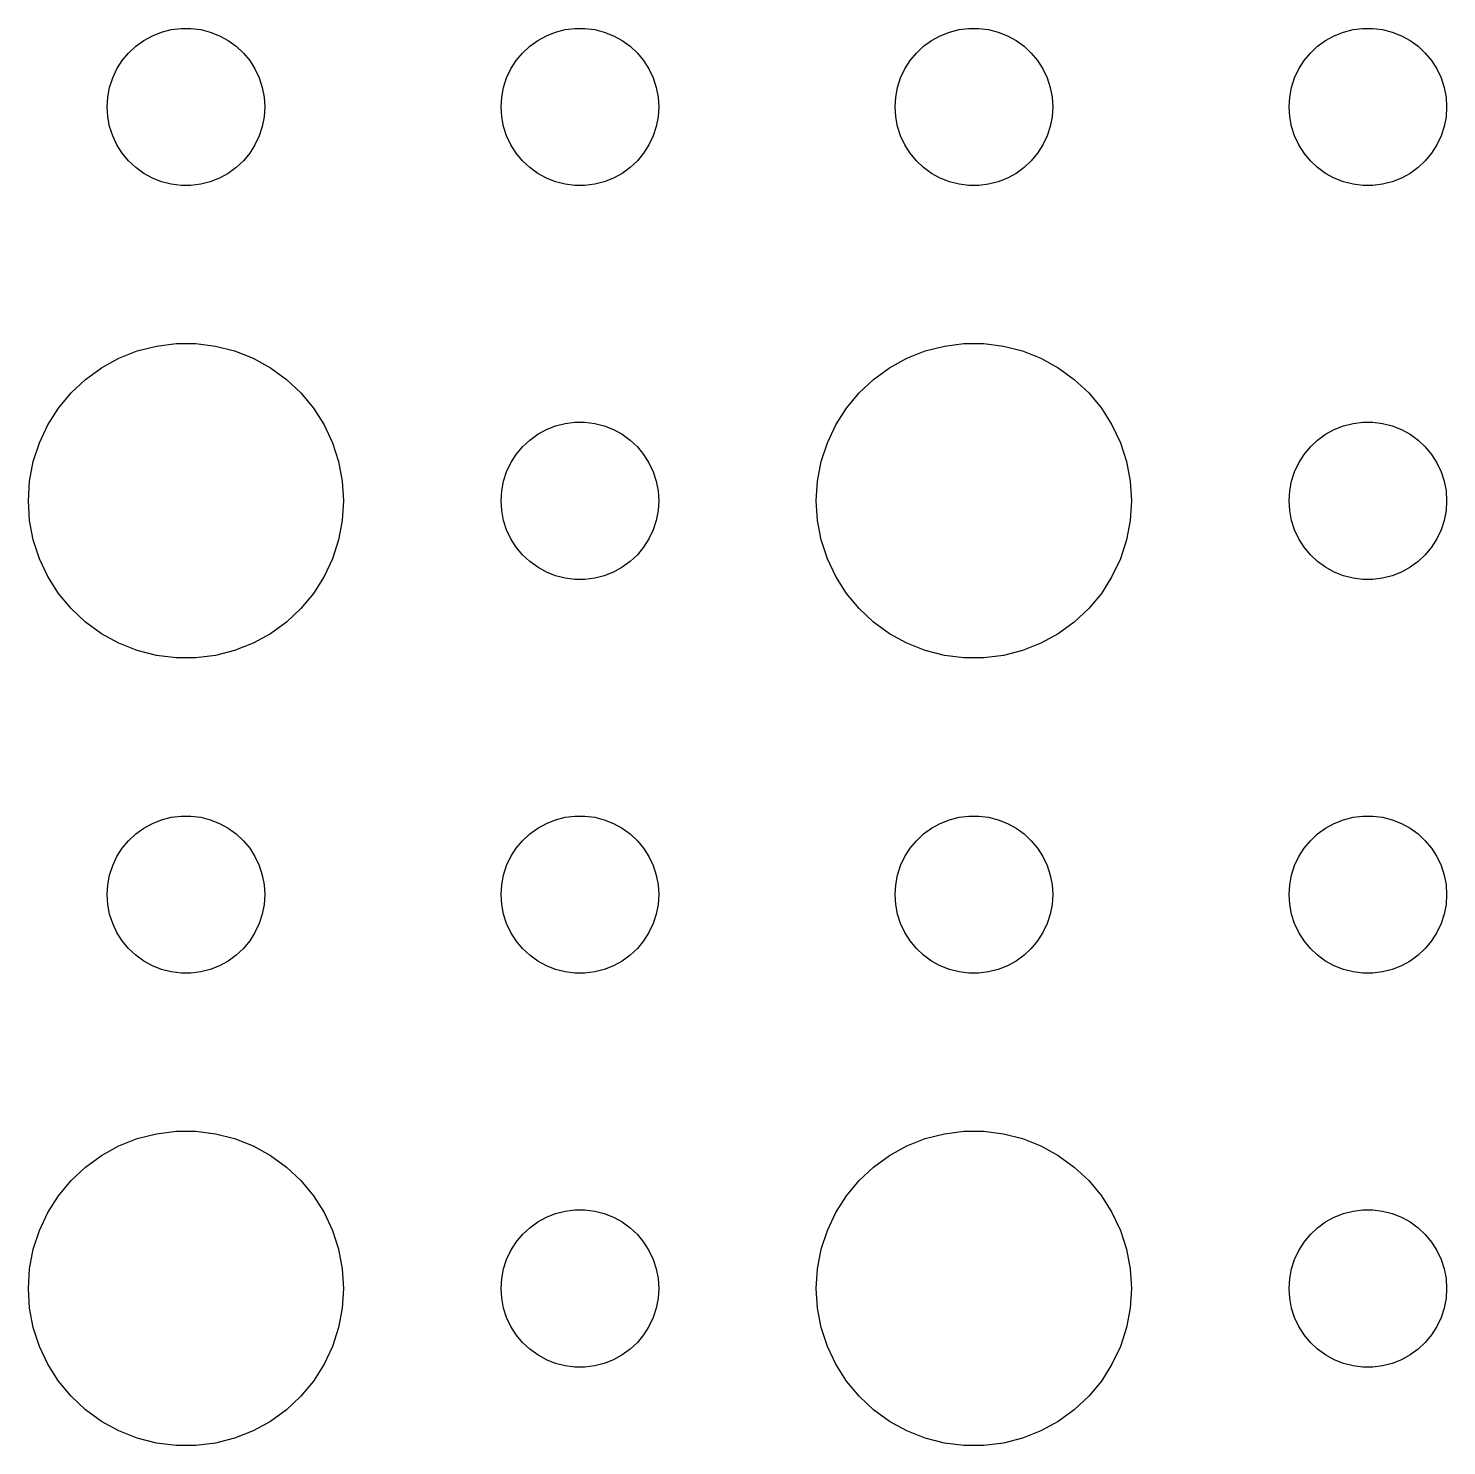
# Model space of a CAD drawing. Header units: metres. Extents: x -134 to 134, y 518 to 1078.
# Drawn here: x -100.5 to -73.5, y 909.01 to 936 of the extents above; entities that cross this region are included whole.
import ezdxf

# ---------------------------------------------------------------- set-up
doc = ezdxf.new("R2010")
doc.units = ezdxf.units.M

msp = doc.modelspace()

# ---------------------------------------------------------------- linework, layer by layer
for p, q in [((-98.3037, 935.766), (-98.1387, 935.857)), ((-98.1387, 935.857), (-97.9635, 935.927)), ((-97.9635, 935.927), (-97.7811, 935.973)), ((-97.7811, 935.973), (-97.5942, 935.997)), ((-97.5942, 935.997), (-97.4058, 935.997)), ((-97.4058, 935.997), (-97.2189, 935.973)), ((-97.2189, 935.973), (-97.0365, 935.927)), ((-97.0365, 935.927), (-96.8613, 935.857)), ((-96.8613, 935.857), (-96.6963, 935.766)), ((-90.8037, 935.766), (-90.6387, 935.857)), ((-90.6387, 935.857), (-90.4635, 935.927)), ((-90.4635, 935.927), (-90.2811, 935.973)), ((-90.2811, 935.973), (-90.0942, 935.997)), ((-90.0942, 935.997), (-89.9058, 935.997)), ((-89.9058, 935.997), (-89.7189, 935.973)), ((-89.7189, 935.973), (-89.5365, 935.927)), ((-89.5365, 935.927), (-89.3613, 935.857)), ((-89.3613, 935.857), (-89.1963, 935.766)), ((-83.3037, 935.766), (-83.1387, 935.857)), ((-83.1387, 935.857), (-82.9635, 935.927)), ((-82.9635, 935.927), (-82.7811, 935.973)), ((-82.7811, 935.973), (-82.5942, 935.997)), ((-82.5942, 935.997), (-82.4058, 935.997)), ((-82.4058, 935.997), (-82.2189, 935.973)), ((-82.2189, 935.973), (-82.0365, 935.927)), ((-82.0365, 935.927), (-81.8613, 935.857)), ((-81.8613, 935.857), (-81.6963, 935.766)), ((-75.8037, 935.766), (-75.6387, 935.857)), ((-75.6387, 935.857), (-75.4635, 935.927)), ((-75.4635, 935.927), (-75.2811, 935.973)), ((-75.2811, 935.973), (-75.0942, 935.997)), ((-75.0942, 935.997), (-74.9058, 935.997)), ((-74.9058, 935.997), (-74.7189, 935.973)), ((-74.7189, 935.973), (-74.5365, 935.927)), ((-74.5365, 935.927), (-74.3613, 935.857)), ((-74.3613, 935.857), (-74.1963, 935.766)), ((-98.5934, 935.527), (-98.4561, 935.656)), ((-98.4561, 935.656), (-98.3037, 935.766)), ((-96.6963, 935.766), (-96.5439, 935.656)), ((-96.5439, 935.656), (-96.4065, 935.527)), ((-91.0934, 935.527), (-90.9561, 935.656)), ((-90.9561, 935.656), (-90.8037, 935.766)), ((-89.1963, 935.766), (-89.0439, 935.656)), ((-89.0439, 935.656), (-88.9065, 935.527)), ((-83.5934, 935.527), (-83.4561, 935.656)), ((-83.4561, 935.656), (-83.3037, 935.766)), ((-81.6963, 935.766), (-81.5439, 935.656)), ((-81.5439, 935.656), (-81.4065, 935.527)), ((-76.0934, 935.527), (-75.9561, 935.656)), ((-75.9561, 935.656), (-75.8037, 935.766)), ((-74.1963, 935.766), (-74.0439, 935.656)), ((-74.0439, 935.656), (-73.9065, 935.527)), ((-98.8145, 935.223), (-98.7135, 935.382)), ((-98.7135, 935.382), (-98.5934, 935.527)), ((-96.4065, 935.527), (-96.2865, 935.382)), ((-96.2865, 935.382), (-96.1855, 935.223)), ((-91.3145, 935.223), (-91.2135, 935.382)), ((-91.2135, 935.382), (-91.0934, 935.527)), ((-88.9065, 935.527), (-88.7865, 935.382)), ((-88.7865, 935.382), (-88.6855, 935.223)), ((-83.8145, 935.223), (-83.7135, 935.382)), ((-83.7135, 935.382), (-83.5934, 935.527)), ((-81.4065, 935.527), (-81.2865, 935.382)), ((-81.2865, 935.382), (-81.1855, 935.223)), ((-76.3145, 935.223), (-76.2135, 935.382)), ((-76.2135, 935.382), (-76.0934, 935.527)), ((-73.9065, 935.527), (-73.7865, 935.382)), ((-73.7865, 935.382), (-73.6855, 935.223)), ((-98.9529, 934.873), (-98.8947, 935.052)), ((-98.8947, 935.052), (-98.8145, 935.223)), ((-96.1855, 935.223), (-96.1053, 935.052)), ((-96.1053, 935.052), (-96.0471, 934.873)), ((-91.4529, 934.873), (-91.3947, 935.052)), ((-91.3947, 935.052), (-91.3145, 935.223)), ((-88.6855, 935.223), (-88.6053, 935.052)), ((-88.6053, 935.052), (-88.5471, 934.873)), ((-83.9529, 934.873), (-83.8947, 935.052)), ((-83.8947, 935.052), (-83.8145, 935.223)), ((-81.1855, 935.223), (-81.1053, 935.052)), ((-81.1053, 935.052), (-81.0471, 934.873)), ((-76.4529, 934.873), (-76.3947, 935.052)), ((-76.3947, 935.052), (-76.3145, 935.223)), ((-73.6855, 935.223), (-73.6053, 935.052)), ((-73.6053, 935.052), (-73.5471, 934.873)), ((-98.9882, 934.688), (-98.9529, 934.873)), ((-96.0471, 934.873), (-96.0118, 934.688)), ((-91.4882, 934.688), (-91.4529, 934.873)), ((-88.5471, 934.873), (-88.5118, 934.688)), ((-83.9882, 934.688), (-83.9529, 934.873)), ((-81.0471, 934.873), (-81.0118, 934.688)), ((-76.4882, 934.688), (-76.4529, 934.873)), ((-73.5471, 934.873), (-73.5118, 934.688)), ((-99, 934.5), (-98.9882, 934.688)), ((-98.9882, 934.312), (-99, 934.5)), ((-96.0118, 934.688), (-96, 934.5)), ((-96, 934.5), (-96.0118, 934.312)), ((-91.5, 934.5), (-91.4882, 934.688)), ((-91.4882, 934.312), (-91.5, 934.5)), ((-88.5118, 934.688), (-88.5, 934.5)), ((-88.5, 934.5), (-88.5118, 934.312)), ((-84, 934.5), (-83.9882, 934.688)), ((-83.9882, 934.312), (-84, 934.5)), ((-81.0118, 934.688), (-81, 934.5)), ((-81, 934.5), (-81.0118, 934.312)), ((-76.5, 934.5), (-76.4882, 934.688)), ((-76.4882, 934.312), (-76.5, 934.5)), ((-73.5118, 934.688), (-73.5, 934.5)), ((-73.5, 934.5), (-73.5118, 934.312)), ((-98.9529, 934.127), (-98.9882, 934.312)), ((-96.0118, 934.312), (-96.0471, 934.127)), ((-91.4529, 934.127), (-91.4882, 934.312)), ((-88.5118, 934.312), (-88.5471, 934.127)), ((-83.9529, 934.127), (-83.9882, 934.312)), ((-81.0118, 934.312), (-81.0471, 934.127)), ((-76.4529, 934.127), (-76.4882, 934.312)), ((-73.5118, 934.312), (-73.5471, 934.127)), ((-98.8947, 933.948), (-98.9529, 934.127)), ((-98.8145, 933.777), (-98.8947, 933.948)), ((-96.1053, 933.948), (-96.1855, 933.777)), ((-96.0471, 934.127), (-96.1053, 933.948)), ((-91.3947, 933.948), (-91.4529, 934.127)), ((-91.3145, 933.777), (-91.3947, 933.948)), ((-88.6053, 933.948), (-88.6855, 933.777)), ((-88.5471, 934.127), (-88.6053, 933.948)), ((-83.8947, 933.948), (-83.9529, 934.127)), ((-83.8145, 933.777), (-83.8947, 933.948)), ((-81.1053, 933.948), (-81.1855, 933.777)), ((-81.0471, 934.127), (-81.1053, 933.948)), ((-76.3947, 933.948), (-76.4529, 934.127)), ((-76.3145, 933.777), (-76.3947, 933.948)), ((-73.6053, 933.948), (-73.6855, 933.777)), ((-73.5471, 934.127), (-73.6053, 933.948)), ((-98.7135, 933.618), (-98.8145, 933.777)), ((-96.1855, 933.777), (-96.2865, 933.618)), ((-91.2135, 933.618), (-91.3145, 933.777)), ((-88.6855, 933.777), (-88.7865, 933.618)), ((-83.7135, 933.618), (-83.8145, 933.777)), ((-81.1855, 933.777), (-81.2865, 933.618)), ((-76.2135, 933.618), (-76.3145, 933.777)), ((-73.6855, 933.777), (-73.7865, 933.618)), ((-98.5934, 933.473), (-98.7135, 933.618)), ((-98.4561, 933.344), (-98.5934, 933.473)), ((-96.4065, 933.473), (-96.5439, 933.344)), ((-96.2865, 933.618), (-96.4065, 933.473)), ((-91.0934, 933.473), (-91.2135, 933.618)), ((-90.9561, 933.344), (-91.0934, 933.473)), ((-88.9065, 933.473), (-89.0439, 933.344)), ((-88.7865, 933.618), (-88.9065, 933.473)), ((-83.5934, 933.473), (-83.7135, 933.618)), ((-83.4561, 933.344), (-83.5934, 933.473)), ((-81.4065, 933.473), (-81.5439, 933.344)), ((-81.2865, 933.618), (-81.4065, 933.473)), ((-76.0934, 933.473), (-76.2135, 933.618)), ((-75.9561, 933.344), (-76.0934, 933.473)), ((-73.9065, 933.473), (-74.0439, 933.344)), ((-73.7865, 933.618), (-73.9065, 933.473)), ((-98.3037, 933.234), (-98.4561, 933.344)), ((-98.1387, 933.143), (-98.3037, 933.234)), ((-97.9635, 933.073), (-98.1387, 933.143)), ((-96.8613, 933.143), (-97.0365, 933.073)), ((-96.6963, 933.234), (-96.8613, 933.143)), ((-96.5439, 933.344), (-96.6963, 933.234)), ((-90.8037, 933.234), (-90.9561, 933.344)), ((-90.6387, 933.143), (-90.8037, 933.234)), ((-90.4635, 933.073), (-90.6387, 933.143)), ((-89.3613, 933.143), (-89.5365, 933.073)), ((-89.1963, 933.234), (-89.3613, 933.143)), ((-89.0439, 933.344), (-89.1963, 933.234)), ((-83.3037, 933.234), (-83.4561, 933.344)), ((-83.1387, 933.143), (-83.3037, 933.234)), ((-82.9635, 933.073), (-83.1387, 933.143)), ((-81.8613, 933.143), (-82.0365, 933.073)), ((-81.6963, 933.234), (-81.8613, 933.143)), ((-81.5439, 933.344), (-81.6963, 933.234)), ((-75.8037, 933.234), (-75.9561, 933.344)), ((-75.6387, 933.143), (-75.8037, 933.234)), ((-75.4635, 933.073), (-75.6387, 933.143)), ((-74.3613, 933.143), (-74.5365, 933.073)), ((-74.1963, 933.234), (-74.3613, 933.143)), ((-74.0439, 933.344), (-74.1963, 933.234)), ((-97.7811, 933.027), (-97.9635, 933.073)), ((-97.5942, 933.003), (-97.7811, 933.027)), ((-97.4058, 933.003), (-97.5942, 933.003)), ((-97.2189, 933.027), (-97.4058, 933.003)), ((-97.0365, 933.073), (-97.2189, 933.027)), ((-90.2811, 933.027), (-90.4635, 933.073)), ((-90.0942, 933.003), (-90.2811, 933.027)), ((-89.9058, 933.003), (-90.0942, 933.003)), ((-89.7189, 933.027), (-89.9058, 933.003)), ((-89.5365, 933.073), (-89.7189, 933.027)), ((-82.7811, 933.027), (-82.9635, 933.073)), ((-82.5942, 933.003), (-82.7811, 933.027)), ((-82.4058, 933.003), (-82.5942, 933.003)), ((-82.2189, 933.027), (-82.4058, 933.003)), ((-82.0365, 933.073), (-82.2189, 933.027)), ((-75.2811, 933.027), (-75.4635, 933.073)), ((-75.0942, 933.003), (-75.2811, 933.027)), ((-74.9058, 933.003), (-75.0942, 933.003)), ((-74.7189, 933.027), (-74.9058, 933.003)), ((-74.5365, 933.073), (-74.7189, 933.027)), ((-98.427, 929.853), (-98.0621, 929.947)), ((-98.0621, 929.947), (-97.6884, 929.994)), ((-97.6884, 929.994), (-97.3116, 929.994)), ((-97.3116, 929.994), (-96.9379, 929.947)), ((-96.9379, 929.947), (-96.573, 929.853)), ((-83.427, 929.853), (-83.0621, 929.947)), ((-83.0621, 929.947), (-82.6884, 929.994)), ((-82.6884, 929.994), (-82.3116, 929.994)), ((-82.3116, 929.994), (-81.9379, 929.947)), ((-81.9379, 929.947), (-81.573, 929.853)), ((-99.1075, 929.533), (-98.7773, 929.714)), ((-98.7773, 929.714), (-98.427, 929.853)), ((-96.573, 929.853), (-96.2227, 929.714)), ((-96.2227, 929.714), (-95.8925, 929.533)), ((-84.1075, 929.533), (-83.7773, 929.714)), ((-83.7773, 929.714), (-83.427, 929.853)), ((-81.573, 929.853), (-81.2227, 929.714)), ((-81.2227, 929.714), (-80.8925, 929.533)), ((-99.4123, 929.312), (-99.1075, 929.533)), ((-95.8925, 929.533), (-95.5877, 929.312)), ((-84.4123, 929.312), (-84.1075, 929.533)), ((-80.8925, 929.533), (-80.5877, 929.312)), ((-99.6869, 929.054), (-99.4123, 929.312)), ((-95.5877, 929.312), (-95.3131, 929.054)), ((-84.6869, 929.054), (-84.4123, 929.312)), ((-80.5877, 929.312), (-80.3131, 929.054)), ((-99.927, 928.763), (-99.6869, 929.054)), ((-95.3131, 929.054), (-95.073, 928.763)), ((-84.927, 928.763), (-84.6869, 929.054)), ((-80.3131, 929.054), (-80.073, 928.763)), ((-100.129, 928.445), (-99.927, 928.763)), ((-95.073, 928.763), (-94.8711, 928.445)), ((-85.1289, 928.445), (-84.927, 928.763)), ((-80.073, 928.763), (-79.8711, 928.445)), ((-100.289, 928.104), (-100.129, 928.445)), ((-94.8711, 928.445), (-94.7107, 928.104)), ((-90.9561, 928.156), (-90.8037, 928.266)), ((-90.8037, 928.266), (-90.6387, 928.357)), ((-90.6387, 928.357), (-90.4635, 928.427)), ((-90.4635, 928.427), (-90.2811, 928.473)), ((-90.2811, 928.473), (-90.0942, 928.497)), ((-90.0942, 928.497), (-89.9058, 928.497)), ((-89.9058, 928.497), (-89.7189, 928.473)), ((-89.7189, 928.473), (-89.5365, 928.427)), ((-89.5365, 928.427), (-89.3613, 928.357)), ((-89.3613, 928.357), (-89.1963, 928.266)), ((-89.1963, 928.266), (-89.0439, 928.156)), ((-85.2893, 928.104), (-85.1289, 928.445)), ((-79.8711, 928.445), (-79.7107, 928.104)), ((-75.9561, 928.156), (-75.8037, 928.266)), ((-75.8037, 928.266), (-75.6387, 928.357)), ((-75.6387, 928.357), (-75.4635, 928.427)), ((-75.4635, 928.427), (-75.2811, 928.473)), ((-75.2811, 928.473), (-75.0942, 928.497)), ((-75.0942, 928.497), (-74.9058, 928.497)), ((-74.9058, 928.497), (-74.7189, 928.473)), ((-74.7189, 928.473), (-74.5365, 928.427)), ((-74.5365, 928.427), (-74.3613, 928.357)), ((-74.3613, 928.357), (-74.1963, 928.266)), ((-74.1963, 928.266), (-74.0439, 928.156)), ((-100.406, 927.746), (-100.289, 928.104)), ((-94.7107, 928.104), (-94.5943, 927.746)), ((-91.2135, 927.882), (-91.0934, 928.027)), ((-91.0934, 928.027), (-90.9561, 928.156)), ((-89.0439, 928.156), (-88.9065, 928.027)), ((-88.9065, 928.027), (-88.7865, 927.882)), ((-85.4057, 927.746), (-85.2893, 928.104)), ((-79.7107, 928.104), (-79.5943, 927.746)), ((-76.2135, 927.882), (-76.0934, 928.027)), ((-76.0934, 928.027), (-75.9561, 928.156)), ((-74.0439, 928.156), (-73.9065, 928.027)), ((-73.9065, 928.027), (-73.7865, 927.882)), ((-100.476, 927.376), (-100.406, 927.746)), ((-94.5943, 927.746), (-94.5237, 927.376)), ((-91.3947, 927.552), (-91.3145, 927.723)), ((-91.3145, 927.723), (-91.2135, 927.882)), ((-88.7865, 927.882), (-88.6855, 927.723)), ((-88.6855, 927.723), (-88.6053, 927.552)), ((-85.4763, 927.376), (-85.4057, 927.746)), ((-79.5943, 927.746), (-79.5237, 927.376)), ((-76.3947, 927.552), (-76.3145, 927.723)), ((-76.3145, 927.723), (-76.2135, 927.882)), ((-73.7865, 927.882), (-73.6855, 927.723)), ((-73.6855, 927.723), (-73.6053, 927.552)), ((-91.4529, 927.373), (-91.3947, 927.552)), ((-88.6053, 927.552), (-88.5471, 927.373)), ((-76.4529, 927.373), (-76.3947, 927.552)), ((-73.6053, 927.552), (-73.5471, 927.373)), ((-100.5, 927), (-100.476, 927.376)), ((-94.5237, 927.376), (-94.5, 927)), ((-91.5, 927), (-91.4882, 927.188)), ((-91.4882, 927.188), (-91.4529, 927.373)), ((-88.5471, 927.373), (-88.5118, 927.188)), ((-88.5118, 927.188), (-88.5, 927)), ((-85.5, 927), (-85.4763, 927.376)), ((-79.5237, 927.376), (-79.5, 927)), ((-76.5, 927), (-76.4882, 927.188)), ((-76.4882, 927.188), (-76.4529, 927.373)), ((-73.5471, 927.373), (-73.5118, 927.188)), ((-73.5118, 927.188), (-73.5, 927)), ((-100.476, 926.624), (-100.5, 927)), ((-94.5, 927), (-94.5237, 926.624)), ((-91.4882, 926.812), (-91.5, 927)), ((-88.5, 927), (-88.5118, 926.812)), ((-85.4763, 926.624), (-85.5, 927)), ((-79.5, 927), (-79.5237, 926.624)), ((-76.4882, 926.812), (-76.5, 927)), ((-73.5, 927), (-73.5118, 926.812)), ((-91.4529, 926.627), (-91.4882, 926.812)), ((-88.5118, 926.812), (-88.5471, 926.627)), ((-76.4529, 926.627), (-76.4882, 926.812)), ((-73.5118, 926.812), (-73.5471, 926.627)), ((-100.406, 926.254), (-100.476, 926.624)), ((-94.5237, 926.624), (-94.5943, 926.254)), ((-91.3947, 926.448), (-91.4529, 926.627)), ((-91.3145, 926.277), (-91.3947, 926.448)), ((-88.6053, 926.448), (-88.6855, 926.277)), ((-88.5471, 926.627), (-88.6053, 926.448)), ((-85.4057, 926.254), (-85.4763, 926.624)), ((-79.5237, 926.624), (-79.5943, 926.254)), ((-76.3947, 926.448), (-76.4529, 926.627)), ((-76.3145, 926.277), (-76.3947, 926.448)), ((-73.6053, 926.448), (-73.6855, 926.277)), ((-73.5471, 926.627), (-73.6053, 926.448)), ((-100.289, 925.896), (-100.406, 926.254)), ((-94.5943, 926.254), (-94.7107, 925.896)), ((-91.2135, 926.118), (-91.3145, 926.277)), ((-91.0934, 925.973), (-91.2135, 926.118)), ((-88.7865, 926.118), (-88.9065, 925.973)), ((-88.6855, 926.277), (-88.7865, 926.118)), ((-85.2893, 925.896), (-85.4057, 926.254)), ((-79.5943, 926.254), (-79.7107, 925.896)), ((-76.2135, 926.118), (-76.3145, 926.277)), ((-76.0934, 925.973), (-76.2135, 926.118)), ((-73.7865, 926.118), (-73.9065, 925.973)), ((-73.6855, 926.277), (-73.7865, 926.118)), ((-100.129, 925.555), (-100.289, 925.896)), ((-94.7107, 925.896), (-94.8711, 925.555)), ((-90.9561, 925.844), (-91.0934, 925.973)), ((-90.8037, 925.734), (-90.9561, 925.844)), ((-89.0439, 925.844), (-89.1963, 925.734)), ((-88.9065, 925.973), (-89.0439, 925.844)), ((-85.1289, 925.555), (-85.2893, 925.896)), ((-79.7107, 925.896), (-79.8711, 925.555)), ((-75.9561, 925.844), (-76.0934, 925.973)), ((-75.8037, 925.734), (-75.9561, 925.844)), ((-74.0439, 925.844), (-74.1963, 925.734)), ((-73.9065, 925.973), (-74.0439, 925.844)), ((-90.6387, 925.643), (-90.8037, 925.734)), ((-90.4635, 925.573), (-90.6387, 925.643)), ((-90.2811, 925.527), (-90.4635, 925.573)), ((-89.5365, 925.573), (-89.7189, 925.527)), ((-89.3613, 925.643), (-89.5365, 925.573)), ((-89.1963, 925.734), (-89.3613, 925.643)), ((-75.6387, 925.643), (-75.8037, 925.734)), ((-75.4635, 925.573), (-75.6387, 925.643)), ((-75.2811, 925.527), (-75.4635, 925.573)), ((-74.5365, 925.573), (-74.7189, 925.527)), ((-74.3613, 925.643), (-74.5365, 925.573)), ((-74.1963, 925.734), (-74.3613, 925.643)), ((-99.927, 925.237), (-100.129, 925.555)), ((-94.8711, 925.555), (-95.073, 925.237)), ((-90.0942, 925.503), (-90.2811, 925.527)), ((-89.9058, 925.503), (-90.0942, 925.503)), ((-89.7189, 925.527), (-89.9058, 925.503)), ((-84.927, 925.237), (-85.1289, 925.555)), ((-79.8711, 925.555), (-80.073, 925.237)), ((-75.0942, 925.503), (-75.2811, 925.527)), ((-74.9058, 925.503), (-75.0942, 925.503)), ((-74.7189, 925.527), (-74.9058, 925.503)), ((-99.6869, 924.946), (-99.927, 925.237)), ((-95.073, 925.237), (-95.3131, 924.946)), ((-84.6869, 924.946), (-84.927, 925.237)), ((-80.073, 925.237), (-80.3131, 924.946)), ((-99.4123, 924.688), (-99.6869, 924.946)), ((-95.3131, 924.946), (-95.5877, 924.688)), ((-84.4123, 924.688), (-84.6869, 924.946)), ((-80.3131, 924.946), (-80.5877, 924.688)), ((-99.1075, 924.467), (-99.4123, 924.688)), ((-95.5877, 924.688), (-95.8925, 924.467)), ((-84.1075, 924.467), (-84.4123, 924.688)), ((-80.5877, 924.688), (-80.8925, 924.467)), ((-98.7773, 924.286), (-99.1075, 924.467)), ((-98.427, 924.147), (-98.7773, 924.286)), ((-96.2227, 924.286), (-96.573, 924.147)), ((-95.8925, 924.467), (-96.2227, 924.286)), ((-83.7773, 924.286), (-84.1075, 924.467)), ((-83.427, 924.147), (-83.7773, 924.286)), ((-81.2227, 924.286), (-81.573, 924.147)), ((-80.8925, 924.467), (-81.2227, 924.286)), ((-98.0621, 924.053), (-98.427, 924.147)), ((-97.6884, 924.006), (-98.0621, 924.053)), ((-97.3116, 924.006), (-97.6884, 924.006)), ((-96.9379, 924.053), (-97.3116, 924.006)), ((-96.573, 924.147), (-96.9379, 924.053)), ((-83.0621, 924.053), (-83.427, 924.147)), ((-82.6884, 924.006), (-83.0621, 924.053)), ((-82.3116, 924.006), (-82.6884, 924.006)), ((-81.9379, 924.053), (-82.3116, 924.006)), ((-81.573, 924.147), (-81.9379, 924.053)), ((-97.9635, 920.927), (-97.7811, 920.973)), ((-97.7811, 920.973), (-97.5942, 920.997)), ((-97.5942, 920.997), (-97.4058, 920.997)), ((-97.4058, 920.997), (-97.2189, 920.973)), ((-97.2189, 920.973), (-97.0365, 920.927)), ((-90.4635, 920.927), (-90.2811, 920.973)), ((-90.2811, 920.973), (-90.0942, 920.997)), ((-90.0942, 920.997), (-89.9058, 920.997)), ((-89.9058, 920.997), (-89.7189, 920.973)), ((-89.7189, 920.973), (-89.5365, 920.927)), ((-82.9635, 920.927), (-82.7811, 920.973)), ((-82.7811, 920.973), (-82.5942, 920.997)), ((-82.5942, 920.997), (-82.4058, 920.997)), ((-82.4058, 920.997), (-82.2189, 920.973)), ((-82.2189, 920.973), (-82.0365, 920.927)), ((-75.4635, 920.927), (-75.2811, 920.973)), ((-75.2811, 920.973), (-75.0942, 920.997)), ((-75.0942, 920.997), (-74.9058, 920.997)), ((-74.9058, 920.997), (-74.7189, 920.973)), ((-74.7189, 920.973), (-74.5365, 920.927)), ((-98.4561, 920.656), (-98.3037, 920.766)), ((-98.3037, 920.766), (-98.1387, 920.857)), ((-98.1387, 920.857), (-97.9635, 920.927)), ((-97.0365, 920.927), (-96.8613, 920.857)), ((-96.8613, 920.857), (-96.6963, 920.766)), ((-96.6963, 920.766), (-96.5439, 920.656)), ((-90.9561, 920.656), (-90.8037, 920.766)), ((-90.8037, 920.766), (-90.6387, 920.857)), ((-90.6387, 920.857), (-90.4635, 920.927)), ((-89.5365, 920.927), (-89.3613, 920.857)), ((-89.3613, 920.857), (-89.1963, 920.766)), ((-89.1963, 920.766), (-89.0439, 920.656)), ((-83.4561, 920.656), (-83.3037, 920.766)), ((-83.3037, 920.766), (-83.1387, 920.857)), ((-83.1387, 920.857), (-82.9635, 920.927)), ((-82.0365, 920.927), (-81.8613, 920.857)), ((-81.8613, 920.857), (-81.6963, 920.766)), ((-81.6963, 920.766), (-81.5439, 920.656)), ((-75.9561, 920.656), (-75.8037, 920.766)), ((-75.8037, 920.766), (-75.6387, 920.857)), ((-75.6387, 920.857), (-75.4635, 920.927)), ((-74.5365, 920.927), (-74.3613, 920.857)), ((-74.3613, 920.857), (-74.1963, 920.766)), ((-74.1963, 920.766), (-74.0439, 920.656)), ((-98.7135, 920.382), (-98.5934, 920.527)), ((-98.5934, 920.527), (-98.4561, 920.656)), ((-96.5439, 920.656), (-96.4065, 920.527)), ((-96.4065, 920.527), (-96.2865, 920.382)), ((-91.2135, 920.382), (-91.0934, 920.527)), ((-91.0934, 920.527), (-90.9561, 920.656)), ((-89.0439, 920.656), (-88.9065, 920.527)), ((-88.9065, 920.527), (-88.7865, 920.382)), ((-83.7135, 920.382), (-83.5934, 920.527)), ((-83.5934, 920.527), (-83.4561, 920.656)), ((-81.5439, 920.656), (-81.4065, 920.527)), ((-81.4065, 920.527), (-81.2865, 920.382)), ((-76.2135, 920.382), (-76.0934, 920.527)), ((-76.0934, 920.527), (-75.9561, 920.656)), ((-74.0439, 920.656), (-73.9065, 920.527)), ((-73.9065, 920.527), (-73.7865, 920.382)), ((-98.8947, 920.052), (-98.8145, 920.223)), ((-98.8145, 920.223), (-98.7135, 920.382)), ((-96.2865, 920.382), (-96.1855, 920.223)), ((-96.1855, 920.223), (-96.1053, 920.052)), ((-91.3947, 920.052), (-91.3145, 920.223)), ((-91.3145, 920.223), (-91.2135, 920.382)), ((-88.7865, 920.382), (-88.6855, 920.223)), ((-88.6855, 920.223), (-88.6053, 920.052)), ((-83.8947, 920.052), (-83.8145, 920.223)), ((-83.8145, 920.223), (-83.7135, 920.382)), ((-81.2865, 920.382), (-81.1855, 920.223)), ((-81.1855, 920.223), (-81.1053, 920.052)), ((-76.3947, 920.052), (-76.3145, 920.223)), ((-76.3145, 920.223), (-76.2135, 920.382)), ((-73.7865, 920.382), (-73.6855, 920.223)), ((-73.6855, 920.223), (-73.6053, 920.052)), ((-98.9529, 919.873), (-98.8947, 920.052)), ((-96.1053, 920.052), (-96.0471, 919.873)), ((-91.4529, 919.873), (-91.3947, 920.052)), ((-88.6053, 920.052), (-88.5471, 919.873)), ((-83.9529, 919.873), (-83.8947, 920.052)), ((-81.1053, 920.052), (-81.0471, 919.873)), ((-76.4529, 919.873), (-76.3947, 920.052)), ((-73.6053, 920.052), (-73.5471, 919.873)), ((-99, 919.5), (-98.9882, 919.688)), ((-98.9882, 919.688), (-98.9529, 919.873)), ((-96.0471, 919.873), (-96.0118, 919.688)), ((-96.0118, 919.688), (-96, 919.5)), ((-91.5, 919.5), (-91.4882, 919.688)), ((-91.4882, 919.688), (-91.4529, 919.873)), ((-88.5471, 919.873), (-88.5118, 919.688)), ((-88.5118, 919.688), (-88.5, 919.5)), ((-84, 919.5), (-83.9882, 919.688)), ((-83.9882, 919.688), (-83.9529, 919.873)), ((-81.0471, 919.873), (-81.0118, 919.688)), ((-81.0118, 919.688), (-81, 919.5)), ((-76.5, 919.5), (-76.4882, 919.688)), ((-76.4882, 919.688), (-76.4529, 919.873)), ((-73.5471, 919.873), (-73.5118, 919.688)), ((-73.5118, 919.688), (-73.5, 919.5)), ((-98.9882, 919.312), (-99, 919.5)), ((-96, 919.5), (-96.0118, 919.312)), ((-91.4882, 919.312), (-91.5, 919.5)), ((-88.5, 919.5), (-88.5118, 919.312)), ((-83.9882, 919.312), (-84, 919.5)), ((-81, 919.5), (-81.0118, 919.312)), ((-76.4882, 919.312), (-76.5, 919.5)), ((-73.5, 919.5), (-73.5118, 919.312)), ((-98.9529, 919.127), (-98.9882, 919.312)), ((-98.8947, 918.948), (-98.9529, 919.127)), ((-96.0471, 919.127), (-96.1053, 918.948)), ((-96.0118, 919.312), (-96.0471, 919.127)), ((-91.4529, 919.127), (-91.4882, 919.312)), ((-91.3947, 918.948), (-91.4529, 919.127)), ((-88.5471, 919.127), (-88.6053, 918.948)), ((-88.5118, 919.312), (-88.5471, 919.127)), ((-83.9529, 919.127), (-83.9882, 919.312)), ((-83.8947, 918.948), (-83.9529, 919.127)), ((-81.0471, 919.127), (-81.1053, 918.948)), ((-81.0118, 919.312), (-81.0471, 919.127)), ((-76.4529, 919.127), (-76.4882, 919.312)), ((-76.3947, 918.948), (-76.4529, 919.127)), ((-73.5471, 919.127), (-73.6053, 918.948)), ((-73.5118, 919.312), (-73.5471, 919.127)), ((-98.8145, 918.777), (-98.8947, 918.948)), ((-96.1053, 918.948), (-96.1855, 918.777)), ((-91.3145, 918.777), (-91.3947, 918.948)), ((-88.6053, 918.948), (-88.6855, 918.777)), ((-83.8145, 918.777), (-83.8947, 918.948)), ((-81.1053, 918.948), (-81.1855, 918.777)), ((-76.3145, 918.777), (-76.3947, 918.948)), ((-73.6053, 918.948), (-73.6855, 918.777)), ((-98.7135, 918.618), (-98.8145, 918.777)), ((-98.5934, 918.473), (-98.7135, 918.618)), ((-96.2865, 918.618), (-96.4065, 918.473)), ((-96.1855, 918.777), (-96.2865, 918.618)), ((-91.2135, 918.618), (-91.3145, 918.777)), ((-91.0934, 918.473), (-91.2135, 918.618)), ((-88.7865, 918.618), (-88.9065, 918.473)), ((-88.6855, 918.777), (-88.7865, 918.618)), ((-83.7135, 918.618), (-83.8145, 918.777)), ((-83.5934, 918.473), (-83.7135, 918.618)), ((-81.2865, 918.618), (-81.4065, 918.473)), ((-81.1855, 918.777), (-81.2865, 918.618)), ((-76.2135, 918.618), (-76.3145, 918.777)), ((-76.0934, 918.473), (-76.2135, 918.618)), ((-73.7865, 918.618), (-73.9065, 918.473)), ((-73.6855, 918.777), (-73.7865, 918.618)), ((-98.4561, 918.344), (-98.5934, 918.473)), ((-98.3037, 918.234), (-98.4561, 918.344)), ((-96.5439, 918.344), (-96.6963, 918.234)), ((-96.4065, 918.473), (-96.5439, 918.344)), ((-90.9561, 918.344), (-91.0934, 918.473)), ((-90.8037, 918.234), (-90.9561, 918.344)), ((-89.0439, 918.344), (-89.1963, 918.234)), ((-88.9065, 918.473), (-89.0439, 918.344)), ((-83.4561, 918.344), (-83.5934, 918.473)), ((-83.3037, 918.234), (-83.4561, 918.344)), ((-81.5439, 918.344), (-81.6963, 918.234)), ((-81.4065, 918.473), (-81.5439, 918.344)), ((-75.9561, 918.344), (-76.0934, 918.473)), ((-75.8037, 918.234), (-75.9561, 918.344)), ((-74.0439, 918.344), (-74.1963, 918.234)), ((-73.9065, 918.473), (-74.0439, 918.344)), ((-98.1387, 918.143), (-98.3037, 918.234)), ((-97.9635, 918.073), (-98.1387, 918.143)), ((-97.7811, 918.027), (-97.9635, 918.073)), ((-97.5942, 918.003), (-97.7811, 918.027)), ((-97.4058, 918.003), (-97.5942, 918.003)), ((-97.2189, 918.027), (-97.4058, 918.003)), ((-97.0365, 918.073), (-97.2189, 918.027)), ((-96.8613, 918.143), (-97.0365, 918.073)), ((-96.6963, 918.234), (-96.8613, 918.143)), ((-90.6387, 918.143), (-90.8037, 918.234)), ((-90.4635, 918.073), (-90.6387, 918.143)), ((-90.2811, 918.027), (-90.4635, 918.073)), ((-90.0942, 918.003), (-90.2811, 918.027)), ((-89.9058, 918.003), (-90.0942, 918.003)), ((-89.7189, 918.027), (-89.9058, 918.003)), ((-89.5365, 918.073), (-89.7189, 918.027)), ((-89.3613, 918.143), (-89.5365, 918.073)), ((-89.1963, 918.234), (-89.3613, 918.143)), ((-83.1387, 918.143), (-83.3037, 918.234)), ((-82.9635, 918.073), (-83.1387, 918.143)), ((-82.7811, 918.027), (-82.9635, 918.073)), ((-82.5942, 918.003), (-82.7811, 918.027)), ((-82.4058, 918.003), (-82.5942, 918.003)), ((-82.2189, 918.027), (-82.4058, 918.003)), ((-82.0365, 918.073), (-82.2189, 918.027)), ((-81.8613, 918.143), (-82.0365, 918.073)), ((-81.6963, 918.234), (-81.8613, 918.143)), ((-75.6387, 918.143), (-75.8037, 918.234)), ((-75.4635, 918.073), (-75.6387, 918.143)), ((-75.2811, 918.027), (-75.4635, 918.073)), ((-75.0942, 918.003), (-75.2811, 918.027)), ((-74.9058, 918.003), (-75.0942, 918.003)), ((-74.7189, 918.027), (-74.9058, 918.003)), ((-74.5365, 918.073), (-74.7189, 918.027)), ((-74.3613, 918.143), (-74.5365, 918.073)), ((-74.1963, 918.234), (-74.3613, 918.143)), ((-98.7773, 914.714), (-98.427, 914.853)), ((-98.427, 914.853), (-98.0621, 914.947)), ((-98.0621, 914.947), (-97.6884, 914.994)), ((-97.6884, 914.994), (-97.3116, 914.994)), ((-97.3116, 914.994), (-96.9379, 914.947)), ((-96.9379, 914.947), (-96.573, 914.853)), ((-96.573, 914.853), (-96.2227, 914.714)), ((-83.7773, 914.714), (-83.427, 914.853)), ((-83.427, 914.853), (-83.0621, 914.947)), ((-83.0621, 914.947), (-82.6884, 914.994)), ((-82.6884, 914.994), (-82.3116, 914.994)), ((-82.3116, 914.994), (-81.9379, 914.947)), ((-81.9379, 914.947), (-81.573, 914.853)), ((-81.573, 914.853), (-81.2227, 914.714)), ((-99.4123, 914.312), (-99.1075, 914.533)), ((-99.1075, 914.533), (-98.7773, 914.714)), ((-96.2227, 914.714), (-95.8925, 914.533)), ((-95.8925, 914.533), (-95.5877, 914.312)), ((-84.4123, 914.312), (-84.1075, 914.533)), ((-84.1075, 914.533), (-83.7773, 914.714)), ((-81.2227, 914.714), (-80.8925, 914.533)), ((-80.8925, 914.533), (-80.5877, 914.312)), ((-99.6869, 914.054), (-99.4123, 914.312)), ((-95.5877, 914.312), (-95.3131, 914.054)), ((-84.6869, 914.054), (-84.4123, 914.312)), ((-80.5877, 914.312), (-80.3131, 914.054)), ((-99.927, 913.763), (-99.6869, 914.054)), ((-95.3131, 914.054), (-95.073, 913.763)), ((-84.927, 913.763), (-84.6869, 914.054)), ((-80.3131, 914.054), (-80.073, 913.763)), ((-100.129, 913.445), (-99.927, 913.763)), ((-95.073, 913.763), (-94.8711, 913.445)), ((-85.1289, 913.445), (-84.927, 913.763)), ((-80.073, 913.763), (-79.8711, 913.445)), ((-100.289, 913.104), (-100.129, 913.445)), ((-94.8711, 913.445), (-94.7107, 913.104)), ((-90.6387, 913.357), (-90.4635, 913.427)), ((-90.4635, 913.427), (-90.2811, 913.473)), ((-90.2811, 913.473), (-90.0942, 913.497)), ((-90.0942, 913.497), (-89.9058, 913.497)), ((-89.9058, 913.497), (-89.7189, 913.473)), ((-89.7189, 913.473), (-89.5365, 913.427)), ((-89.5365, 913.427), (-89.3613, 913.357)), ((-85.2893, 913.104), (-85.1289, 913.445)), ((-79.8711, 913.445), (-79.7107, 913.104)), ((-75.6387, 913.357), (-75.4635, 913.427)), ((-75.4635, 913.427), (-75.2811, 913.473)), ((-75.2811, 913.473), (-75.0942, 913.497)), ((-75.0942, 913.497), (-74.9058, 913.497)), ((-74.9058, 913.497), (-74.7189, 913.473)), ((-74.7189, 913.473), (-74.5365, 913.427)), ((-74.5365, 913.427), (-74.3613, 913.357)), ((-91.0934, 913.027), (-90.9561, 913.156)), ((-90.9561, 913.156), (-90.8037, 913.266)), ((-90.8037, 913.266), (-90.6387, 913.357)), ((-89.3613, 913.357), (-89.1963, 913.266)), ((-89.1963, 913.266), (-89.0439, 913.156)), ((-89.0439, 913.156), (-88.9065, 913.027)), ((-76.0934, 913.027), (-75.9561, 913.156)), ((-75.9561, 913.156), (-75.8037, 913.266)), ((-75.8037, 913.266), (-75.6387, 913.357)), ((-74.3613, 913.357), (-74.1963, 913.266)), ((-74.1963, 913.266), (-74.0439, 913.156)), ((-74.0439, 913.156), (-73.9065, 913.027)), ((-100.406, 912.746), (-100.289, 913.104)), ((-94.7107, 913.104), (-94.5943, 912.746)), ((-91.3145, 912.723), (-91.2135, 912.882)), ((-91.2135, 912.882), (-91.0934, 913.027)), ((-88.9065, 913.027), (-88.7865, 912.882)), ((-88.7865, 912.882), (-88.6855, 912.723)), ((-85.4057, 912.746), (-85.2893, 913.104)), ((-79.7107, 913.104), (-79.5943, 912.746)), ((-76.3145, 912.723), (-76.2135, 912.882)), ((-76.2135, 912.882), (-76.0934, 913.027)), ((-73.9065, 913.027), (-73.7865, 912.882)), ((-73.7865, 912.882), (-73.6855, 912.723)), ((-100.476, 912.376), (-100.406, 912.746)), ((-94.5943, 912.746), (-94.5237, 912.376)), ((-91.3947, 912.552), (-91.3145, 912.723)), ((-88.6855, 912.723), (-88.6053, 912.552)), ((-85.4763, 912.376), (-85.4057, 912.746)), ((-79.5943, 912.746), (-79.5237, 912.376)), ((-76.3947, 912.552), (-76.3145, 912.723)), ((-73.6855, 912.723), (-73.6053, 912.552)), ((-100.5, 912), (-100.476, 912.376)), ((-94.5237, 912.376), (-94.5, 912)), ((-91.4882, 912.188), (-91.4529, 912.373)), ((-91.4529, 912.373), (-91.3947, 912.552)), ((-88.6053, 912.552), (-88.5471, 912.373)), ((-88.5471, 912.373), (-88.5118, 912.188)), ((-85.5, 912), (-85.4763, 912.376)), ((-79.5237, 912.376), (-79.5, 912)), ((-76.4882, 912.188), (-76.4529, 912.373)), ((-76.4529, 912.373), (-76.3947, 912.552)), ((-73.6053, 912.552), (-73.5471, 912.373)), ((-73.5471, 912.373), (-73.5118, 912.188)), ((-91.5, 912), (-91.4882, 912.188)), ((-88.5118, 912.188), (-88.5, 912)), ((-76.5, 912), (-76.4882, 912.188)), ((-73.5118, 912.188), (-73.5, 912)), ((-100.476, 911.624), (-100.5, 912)), ((-94.5, 912), (-94.5237, 911.624)), ((-91.4882, 911.812), (-91.5, 912)), ((-91.4529, 911.627), (-91.4882, 911.812)), ((-88.5118, 911.812), (-88.5471, 911.627)), ((-88.5, 912), (-88.5118, 911.812)), ((-85.4763, 911.624), (-85.5, 912)), ((-79.5, 912), (-79.5237, 911.624)), ((-76.4882, 911.812), (-76.5, 912)), ((-76.4529, 911.627), (-76.4882, 911.812)), ((-73.5118, 911.812), (-73.5471, 911.627)), ((-73.5, 912), (-73.5118, 911.812)), ((-100.406, 911.254), (-100.476, 911.624)), ((-94.5237, 911.624), (-94.5943, 911.254)), ((-91.3947, 911.448), (-91.4529, 911.627)), ((-88.5471, 911.627), (-88.6053, 911.448)), ((-85.4057, 911.254), (-85.4763, 911.624)), ((-79.5237, 911.624), (-79.5943, 911.254)), ((-76.3947, 911.448), (-76.4529, 911.627)), ((-73.5471, 911.627), (-73.6053, 911.448)), ((-100.289, 910.896), (-100.406, 911.254)), ((-94.5943, 911.254), (-94.7107, 910.896)), ((-91.3145, 911.277), (-91.3947, 911.448)), ((-91.2135, 911.118), (-91.3145, 911.277)), ((-88.6855, 911.277), (-88.7865, 911.118)), ((-88.6053, 911.448), (-88.6855, 911.277)), ((-85.2893, 910.896), (-85.4057, 911.254)), ((-79.5943, 911.254), (-79.7107, 910.896)), ((-76.3145, 911.277), (-76.3947, 911.448)), ((-76.2135, 911.118), (-76.3145, 911.277)), ((-73.6855, 911.277), (-73.7865, 911.118)), ((-73.6053, 911.448), (-73.6855, 911.277)), ((-91.0934, 910.973), (-91.2135, 911.118)), ((-88.7865, 911.118), (-88.9065, 910.973)), ((-76.0934, 910.973), (-76.2135, 911.118)), ((-73.7865, 911.118), (-73.9065, 910.973)), ((-100.129, 910.555), (-100.289, 910.896)), ((-94.7107, 910.896), (-94.8711, 910.555)), ((-90.9561, 910.844), (-91.0934, 910.973)), ((-90.8037, 910.734), (-90.9561, 910.844)), ((-90.6387, 910.643), (-90.8037, 910.734)), ((-89.1963, 910.734), (-89.3613, 910.643)), ((-89.0439, 910.844), (-89.1963, 910.734)), ((-88.9065, 910.973), (-89.0439, 910.844)), ((-85.1289, 910.555), (-85.2893, 910.896)), ((-79.7107, 910.896), (-79.8711, 910.555)), ((-75.9561, 910.844), (-76.0934, 910.973)), ((-75.8037, 910.734), (-75.9561, 910.844)), ((-75.6387, 910.643), (-75.8037, 910.734)), ((-74.1963, 910.734), (-74.3613, 910.643)), ((-74.0439, 910.844), (-74.1963, 910.734)), ((-73.9065, 910.973), (-74.0439, 910.844)), ((-99.927, 910.237), (-100.129, 910.555)), ((-94.8711, 910.555), (-95.073, 910.237)), ((-90.4635, 910.573), (-90.6387, 910.643)), ((-90.2811, 910.527), (-90.4635, 910.573)), ((-90.0942, 910.503), (-90.2811, 910.527)), ((-89.9058, 910.503), (-90.0942, 910.503)), ((-89.7189, 910.527), (-89.9058, 910.503)), ((-89.5365, 910.573), (-89.7189, 910.527)), ((-89.3613, 910.643), (-89.5365, 910.573)), ((-84.927, 910.237), (-85.1289, 910.555)), ((-79.8711, 910.555), (-80.073, 910.237)), ((-75.4635, 910.573), (-75.6387, 910.643)), ((-75.2811, 910.527), (-75.4635, 910.573)), ((-75.0942, 910.503), (-75.2811, 910.527)), ((-74.9058, 910.503), (-75.0942, 910.503)), ((-74.7189, 910.527), (-74.9058, 910.503)), ((-74.5365, 910.573), (-74.7189, 910.527)), ((-74.3613, 910.643), (-74.5365, 910.573)), ((-99.6869, 909.946), (-99.927, 910.237)), ((-95.073, 910.237), (-95.3131, 909.946)), ((-84.6869, 909.946), (-84.927, 910.237)), ((-80.073, 910.237), (-80.3131, 909.946)), ((-99.4123, 909.688), (-99.6869, 909.946)), ((-95.3131, 909.946), (-95.5877, 909.688)), ((-84.4123, 909.688), (-84.6869, 909.946)), ((-80.3131, 909.946), (-80.5877, 909.688)), ((-99.1075, 909.467), (-99.4123, 909.688)), ((-95.5877, 909.688), (-95.8925, 909.467)), ((-84.1075, 909.467), (-84.4123, 909.688)), ((-80.5877, 909.688), (-80.8925, 909.467)), ((-98.7773, 909.286), (-99.1075, 909.467)), ((-95.8925, 909.467), (-96.2227, 909.286)), ((-83.7773, 909.286), (-84.1075, 909.467)), ((-80.8925, 909.467), (-81.2227, 909.286)), ((-98.427, 909.147), (-98.7773, 909.286)), ((-98.0621, 909.053), (-98.427, 909.147)), ((-96.573, 909.147), (-96.9379, 909.053)), ((-96.2227, 909.286), (-96.573, 909.147)), ((-83.427, 909.147), (-83.7773, 909.286)), ((-83.0621, 909.053), (-83.427, 909.147)), ((-81.573, 909.147), (-81.9379, 909.053)), ((-81.2227, 909.286), (-81.573, 909.147)), ((-97.6884, 909.006), (-98.0621, 909.053)), ((-97.3116, 909.006), (-97.6884, 909.006)), ((-96.9379, 909.053), (-97.3116, 909.006)), ((-82.6884, 909.006), (-83.0621, 909.053)), ((-82.3116, 909.006), (-82.6884, 909.006)), ((-81.9379, 909.053), (-82.3116, 909.006))]:
    msp.add_line(p, q)

doc.saveas('drawing.dxf')
